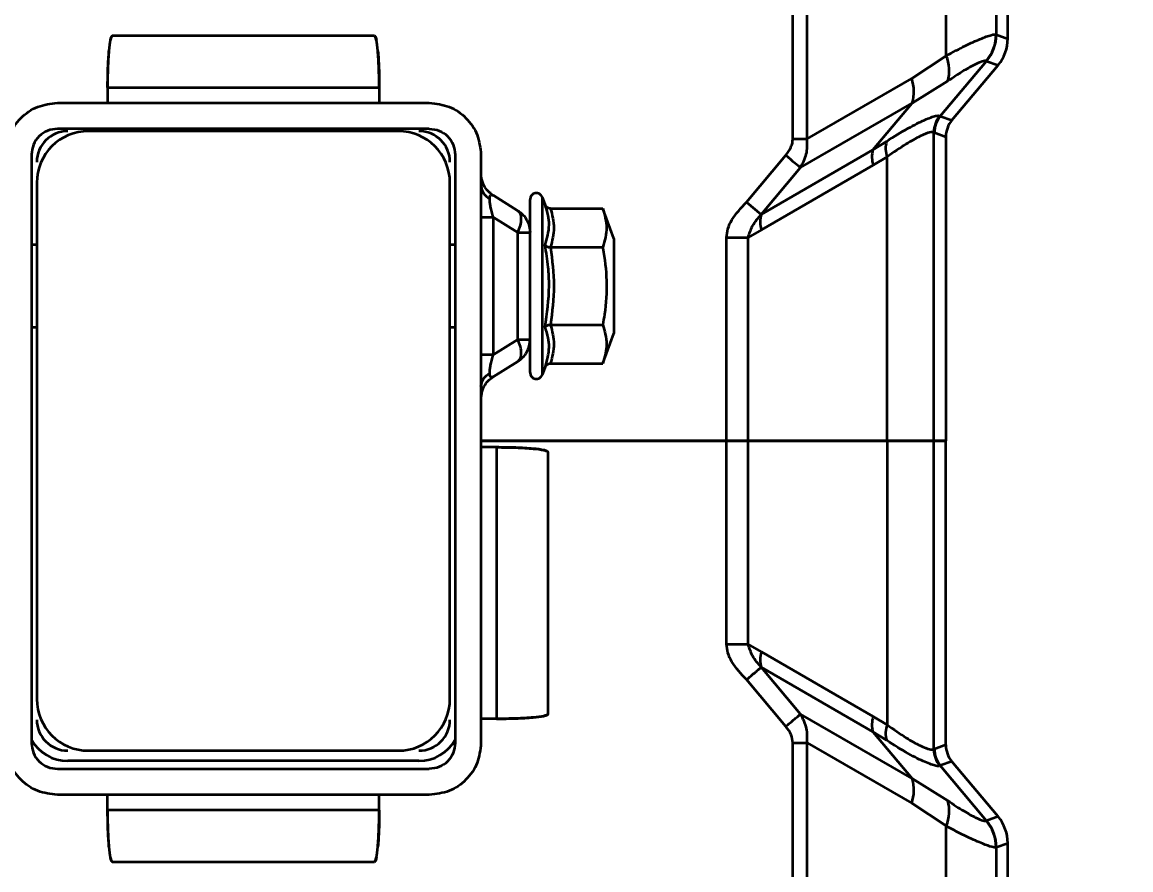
# Model space of a CAD drawing. Header units: millimetres. Extents: x 0 to 420, y 0 to 297.
# Drawn here: x 242.39 to 243.464, y 173.472 to 174.293 of the extents above; entities that cross this region are included whole.
import ezdxf

# ---------------------------------------------------------------- set-up
doc = ezdxf.new("R2010")
doc.units = ezdxf.units.MM
doc.layers.add('尺寸线层', color=150, linetype='Continuous')
doc.styles.add('SLDTEXTSTYLE2', font='TXT', dxfattribs={"width": 0.7})
doc.dimstyles.new('SLDDIMSTYLE0', dxfattribs={"dimtxt": 3.5, "dimasz": 3.302, "dimexe": 0, "dimexo": 0.0625, "dimgap": 0.875, "dimtad": 1, "dimdec": 1, "dimlfac": 100, "dimrnd": 1e-09, "dimzin": 12, "dimdsep": 46, "dimtxsty": 'SLDTEXTSTYLE2', "dimsah": 1, "dimcen": 0.09, "dimadec": 0, "dimazin": 3, "dimtfac": 1, "dimtdec": 3, "dimtofl": 0, "dimtmove": 0, "dimatfit": 3, "dimfxl": 0, "dimfrac": 2, "dimtolj": 1, "dimtzin": 12, "dimarcsym": 0})

# ---------------------------------------------------------------- blocks, each defined once
blk = doc.blocks.new('_D_6')
at = {"layer": '尺寸线层'}
for p, q in [((91.2154, 164.9172), (91.2154, 234.1922)), ((321.3154, 165.1871), (321.3154, 234.1922)), ((321.3154, 233.1922), (91.2154, 233.1922))]:
    blk.add_line(p, q, dxfattribs=at)
for points in [[(91.2154, 233.1922), (94.5174, 232.6842), (94.5174, 233.7002)], [(321.3154, 233.1922), (318.0134, 233.7002), (318.0134, 232.6842)]]:
    blk.add_solid(points, dxfattribs=at)
at = {"layer": '尺寸线层', "insert": (205.1726, 237.704), "char_height": 3.5, "attachment_point": 1, "style": 'SLDTEXTSTYLE2'}
blk.add_mtext('23010', dxfattribs=at)
blk = doc.blocks.new('_D_7')
at = {"layer": '尺寸线层'}
for p, q in [((70.597, 160.4022), (70.597, 246.1922)), ((332.8156, 175.1167), (332.8156, 246.1922)), ((332.8156, 245.1922), (70.597, 245.1922))]:
    blk.add_line(p, q, dxfattribs=at)
for points in [[(70.597, 245.1922), (73.899, 244.6842), (73.899, 245.7002)], [(332.8156, 245.1922), (329.5136, 245.7002), (329.5136, 244.6842)]]:
    blk.add_solid(points, dxfattribs=at)
at = {"layer": '尺寸线层', "insert": (202.8758, 249.704), "char_height": 3.5, "attachment_point": 1, "style": 'SLDTEXTSTYLE2'}
blk.add_mtext('26221.85', dxfattribs=at)
blk = doc.blocks.new('_D_8')
at = {"layer": '尺寸线层'}
blk.add_line((242.897, 185.5595), (232.897, 185.5595), dxfattribs=at)
for points in [[(232.897, 185.5595), (236.199, 185.0515), (236.199, 186.0675)], [(242.897, 185.5595), (239.595, 186.0675), (239.595, 185.0515)]]:
    blk.add_solid(points, dxfattribs=at)
at = {"layer": '尺寸线层', "insert": (234.7253, 190.0713), "char_height": 3.5, "attachment_point": 1, "style": 'SLDTEXTSTYLE2'}
blk.add_mtext('1000', dxfattribs=at)

msp = doc.modelspace()

# ---------------------------------------------------------------- linework, layer by layer
at = {"color": 7, "linetype": 'Continuous', "lineweight": 35}
for p, q in [((243.3445, 174.2771), (243.3445, 174.5476)), ((243.2848, 174.2605), (243.2848, 174.5087)), ((243.3331, 174.5087), (243.3331, 174.2813)), ((243.1364, 174.1801), (243.1364, 174.3926)), ((243.1503, 174.1801), (243.1503, 174.3926)), ((242.7314, 174.2799), (242.4776, 174.2799)), ((242.7314, 174.2799), (242.7315, 174.2799)), ((243.3334, 174.2812), (243.3331, 174.2813)), ((243.3334, 174.2812), (243.3445, 174.2771)), ((243.2515, 174.2385), (243.2848, 174.2605)), ((243.2792, 174.2021), (243.324, 174.2555)), ((243.324, 174.2555), (243.3238, 174.2557)), ((243.324, 174.2555), (243.3352, 174.2515)), ((243.2904, 174.1981), (243.3352, 174.2515)), ((243.1503, 174.1801), (243.2515, 174.2385)), ((243.252, 174.2147), (243.2863, 174.2359)), ((242.473, 174.2299), (242.736, 174.2299)), ((242.473, 174.2299), (242.473, 174.2149)), ((242.736, 174.2299), (242.736, 174.2149)), ((242.7361, 174.2299), (242.7361, 174.2149)), ((242.4245, 174.2149), (242.7845, 174.2149)), ((243.1438, 174.1523), (243.252, 174.2147)), ((243.214, 174.1694), (243.252, 174.2147)), ((243.2788, 174.2024), (243.2792, 174.2021)), ((243.2792, 174.2021), (243.2904, 174.1981)), ((242.7845, 174.1899), (242.4245, 174.1899)), ((242.7545, 174.1876), (242.4545, 174.1876)), ((243.1364, 174.1801), (243.1503, 174.1801)), ((243.2729, 173.8876), (243.2729, 174.1864)), ((243.2734, 174.1861), (243.2729, 174.1864)), ((243.2734, 174.1861), (243.2845, 174.182)), ((243.2845, 174.182), (243.2845, 173.8876)), ((243.1058, 174.1069), (243.214, 174.1694)), ((243.214, 174.1694), (243.2271, 174.1776)), ((242.3995, 174.1649), (242.3995, 173.5949)), ((242.8095, 174.1649), (242.8095, 173.5949)), ((242.8345, 174.1649), (242.8345, 173.5949)), ((243.0916, 174.1188), (243.1296, 174.1642)), ((243.2276, 174.1626), (243.2143, 174.1545)), ((243.2276, 173.8876), (243.2276, 174.1626)), ((243.1058, 174.1069), (243.1438, 174.1523)), ((243.2143, 174.1545), (243.1061, 174.092)), ((242.4045, 174.1376), (242.4045, 173.6376)), ((242.8045, 173.6376), (242.8045, 174.1376)), ((242.836, 174.1376), (242.8347, 174.1438)), ((242.837, 174.1359), (242.8352, 174.1407)), ((242.8455, 174.1259), (242.8438, 174.1273)), ((242.8457, 174.1255), (242.8463, 174.1255)), ((242.8463, 174.1255), (242.8703, 174.1105)), ((242.882, 174.0903), (242.882, 174.1214)), ((242.8965, 174.1167), (242.894, 174.1235)), ((242.894, 173.9517), (242.894, 174.1235)), ((243.0916, 174.1188), (243.1058, 174.1069)), ((242.9017, 174.1127), (242.9524, 174.1127)), ((242.963, 174.0836), (242.9524, 174.1127)), ((242.8463, 174.1043), (242.8463, 173.9709)), ((242.8463, 174.1043), (242.8703, 174.0893)), ((242.8703, 173.9858), (242.8703, 174.0893)), ((242.8703, 174.0893), (242.882, 174.0893)), ((242.882, 173.9858), (242.882, 174.0893)), ((242.963, 174.0836), (242.963, 173.9916)), ((243.0723, 174.0846), (243.0932, 174.0846)), ((243.0723, 173.8876), (243.0723, 174.0846)), ((243.1061, 174.092), (243.0932, 174.0846)), ((243.0932, 173.8876), (243.0932, 174.0846)), ((242.4045, 174.0776), (242.3995, 174.0776)), ((242.8095, 174.0776), (242.8045, 174.0776)), ((242.9017, 174.0751), (242.9524, 174.0751)), ((242.9017, 174.0001), (242.9524, 174.0001)), ((242.3995, 173.9976), (242.4045, 173.9976)), ((242.8045, 173.9976), (242.8095, 173.9976)), ((242.9524, 173.9626), (242.963, 173.9916)), ((242.8463, 173.9709), (242.8703, 173.9858)), ((242.8703, 173.9858), (242.882, 173.9858)), ((242.882, 173.9538), (242.882, 173.9858)), ((242.8463, 173.9497), (242.8703, 173.9646)), ((242.894, 173.9517), (242.8965, 173.9585)), ((242.9017, 173.9626), (242.9524, 173.9626)), ((242.8351, 173.9354), (242.8345, 173.9285)), ((242.8347, 173.9314), (242.836, 173.9376)), ((242.8349, 173.9314), (242.8352, 173.9337)), ((242.8352, 173.9345), (242.837, 173.9393)), ((242.8345, 173.8876), (243.0723, 173.8876)), ((243.0723, 173.8876), (242.8345, 173.8876)), ((242.8495, 173.8814), (242.8345, 173.8814)), ((242.8495, 173.8814), (242.8495, 173.6184)), ((243.0932, 173.8876), (243.0723, 173.8876)), ((243.0723, 173.6906), (243.0723, 173.8876)), ((243.0723, 173.8876), (243.0932, 173.8876)), ((243.2276, 173.8876), (243.0932, 173.8876)), ((243.0932, 173.6906), (243.0932, 173.8876)), ((243.0932, 173.8876), (243.2276, 173.8876)), ((243.2729, 173.8876), (243.2276, 173.8876)), ((243.2276, 173.8876), (243.2276, 173.6126)), ((243.2276, 173.8876), (243.2729, 173.8876)), ((243.2845, 173.8876), (243.2729, 173.8876)), ((243.2729, 173.5888), (243.2729, 173.8876)), ((243.2729, 173.8876), (243.2845, 173.8876)), ((243.2845, 173.5932), (243.2845, 173.8876)), ((242.8995, 173.623), (242.8995, 173.8768)), ((243.0723, 173.6906), (243.0932, 173.6906)), ((243.1061, 173.6832), (243.0932, 173.6906)), ((243.2143, 173.6207), (243.1061, 173.6832)), ((243.1438, 173.623), (243.1058, 173.6683)), ((243.1058, 173.6683), (243.214, 173.6058)), ((243.1296, 173.611), (243.0916, 173.6564)), ((243.252, 173.5605), (243.1438, 173.623)), ((242.8495, 173.6184), (242.8345, 173.6184)), ((243.2276, 173.6126), (243.2143, 173.6207)), ((243.214, 173.6058), (243.252, 173.5605)), ((243.2271, 173.5976), (243.214, 173.6058)), ((243.1364, 173.3826), (243.1364, 173.5951)), ((243.1364, 173.5951), (243.1503, 173.5951)), ((243.1503, 173.5951), (243.2515, 173.5367)), ((243.1503, 173.3826), (243.1503, 173.5951)), ((243.2845, 173.5932), (243.2734, 173.5891)), ((242.4545, 173.5876), (242.7545, 173.5876)), ((243.2729, 173.5888), (243.2734, 173.5891)), ((242.4245, 173.5699), (242.7845, 173.5699)), ((242.7745, 173.5776), (242.4345, 173.5776)), ((243.2792, 173.5731), (243.2788, 173.5728)), ((243.2904, 173.5772), (243.2792, 173.5731)), ((243.324, 173.5197), (243.2792, 173.5731)), ((243.3352, 173.5237), (243.2904, 173.5772)), ((243.252, 173.5605), (243.2863, 173.5393)), ((242.7845, 173.5449), (242.4245, 173.5449)), ((242.473, 173.5299), (242.473, 173.5449)), ((242.736, 173.5299), (242.736, 173.5449)), ((242.7361, 173.5299), (242.7361, 173.5449)), ((243.2848, 173.5147), (243.2515, 173.5367)), ((242.736, 173.5299), (242.473, 173.5299)), ((243.2848, 173.2665), (243.2848, 173.5147)), ((243.3238, 173.5195), (243.324, 173.5197)), ((243.3352, 173.5237), (243.324, 173.5197)), ((243.3334, 173.494), (243.3331, 173.4939)), ((243.3331, 173.4939), (243.3331, 173.2665)), ((243.3334, 173.494), (243.3445, 173.4981)), ((243.3445, 173.2276), (243.3445, 173.4981)), ((242.4776, 173.4799), (242.7314, 173.4799)), ((242.7315, 173.4799), (242.7314, 173.4799))]:
    msp.add_line(p, q, dxfattribs=at)
at = {"color": 7, "linetype": 'Continuous', "lineweight": 35, "flags": 128}
msp.add_lwpolyline([(243.1296, 174.1642), (243.1319, 174.1623), (243.1341, 174.1604), (243.1362, 174.1586), (243.1382, 174.157), (243.14, 174.1555), (243.1415, 174.1542), (243.1428, 174.1531), (243.1438, 174.1523)], dxfattribs=at)
at = {"color": 7, "linetype": 'Continuous', "lineweight": 35}
for centre, radius, start, end in [((243.2931, 174.2814), 0.0401, 320.0076, 359.8731), ((243.2933, 174.2812), 0.0401, 320.0586, 359.9414), ((243.2525, 174.2462), 0.0354, 343.0377, 23.8627), ((243.2135, 174.2258), 0.0401, 343.9657, 18.5164), ((243.2979, 174.1863), 0.025, 139.9679, 179.8339), ((243.2984, 174.186), 0.025, 140.0586, 179.9414), ((242.4545, 174.1376), 0.05, 90, 180), ((242.4345, 174.1576), 0.03, 90, 180), ((242.7545, 174.1376), 0.05, 0, 90), ((242.7745, 174.1576), 0.03, 0, 90), ((243.2381, 174.1625), 0.0251, 163.9657, 198.5164), ((243.2502, 174.1709), 0.024, 163.7993, 200.3661), ((242.8882, 174.1214), 0.00619, 20, 180), ((243.1299, 174.1), 0.0251, 163.9657, 198.5164), ((242.8882, 173.9538), 0.00619, 180, 340), ((243.1299, 173.6752), 0.0251, 161.4836, 196.0343), ((242.4545, 173.6376), 0.05, 180, 270), ((242.7545, 173.6376), 0.05, 270, 0), ((242.4345, 173.6176), 0.03, 180, 270), ((242.7745, 173.6176), 0.03, 270, 0), ((243.2381, 173.6127), 0.0251, 161.4836, 196.0343), ((243.2502, 173.6043), 0.024, 159.6339, 196.2007), ((242.4345, 173.6176), 0.04, 208.955, 270), ((242.7745, 173.6176), 0.04, 270, 331.045), ((243.2979, 173.5889), 0.025, 180.1661, 220.0321), ((243.2984, 173.5892), 0.025, 180.0586, 219.9414), ((243.2135, 173.5494), 0.0401, 341.4836, 16.0343), ((243.2525, 173.529), 0.0354, 336.1372, 16.9623), ((243.2931, 173.4938), 0.0401, 0.1269, 39.9924), ((243.2933, 173.494), 0.0401, 0.0586, 39.9414)]:
    msp.add_arc(centre, radius, start, end, dxfattribs=at)
for centre, major_axis, start_param, end_param in [((243.3045, 174.2772), (0.0376, -0.0137), 5.934618, 6.631752), ((243.3095, 174.182), (0.0235, -0.0086), 2.793026, 3.49016), ((243.3095, 173.5932), (0.0235, 0.0086), 2.793026, 3.49016), ((243.3045, 173.498), (-0.0376, -0.0137), 2.793026, 3.49016)]:
    msp.add_ellipse(centre, major_axis=major_axis, ratio=0.998448, start_param=start_param, end_param=end_param, dxfattribs=at)
for points, knots in [([(242.4776, 174.2799), (242.4772, 174.2796), (242.4765, 174.2791), (242.4754, 174.2747), (242.4744, 174.2675), (242.4737, 174.2576), (242.4731, 174.246), (242.473, 174.2363), (242.473, 174.2299)], [0, 0, 0, 0, 0.157309, 0.270586, 0.50035, 0.630794, 0.757716, 1, 1, 1, 1]), ([(242.4758, 174.2755), (242.476, 174.2766), (242.4766, 174.2792), (242.4773, 174.2796), (242.4777, 174.2799)], [0, 0, 0, 0, 0.418606, 1, 1, 1, 1]), ([(242.736, 174.2299), (242.7359, 174.2363), (242.7358, 174.246), (242.7352, 174.2576), (242.7345, 174.2675), (242.7335, 174.2747), (242.7324, 174.2791), (242.7317, 174.2796), (242.7314, 174.2799)], [0, 0, 0, 0, 0.242279, 0.369203, 0.49965, 0.729414, 0.842683, 1, 1, 1, 1]), ([(242.7315, 174.2799), (242.7318, 174.2796), (242.7325, 174.2792), (242.7331, 174.2766), (242.7334, 174.2755)], [0, 0, 0, 0, 0.581362, 1, 1, 1, 1]), ([(243.2848, 174.2605), (243.2912, 174.2639), (243.3038, 174.2707), (243.3187, 174.2773), (243.3296, 174.2813), (243.332, 174.2813), (243.3331, 174.2813)], [0, 0, 0, 0, 0.245129, 0.480308, 0.739086, 1, 1, 1, 1]), ([(242.4731, 174.2299), (242.4731, 174.2363), (242.4732, 174.246), (242.4738, 174.2577), (242.4742, 174.2627), (242.4744, 174.2653)], [0, 0, 0, 0, 0.484898, 0.738922, 1, 1, 1, 1]), ([(242.7347, 174.2653), (242.7349, 174.2627), (242.7353, 174.2577), (242.7359, 174.246), (242.736, 174.2363), (242.7361, 174.2299)], [0, 0, 0, 0, 0.261071, 0.515092, 1, 1, 1, 1]), ([(243.3238, 174.2557), (243.3228, 174.2557), (243.3209, 174.2558), (243.3124, 174.252), (243.3009, 174.2457), (243.2912, 174.2392), (243.2863, 174.2359)], [0, 0, 0, 0, 0.267138, 0.52122, 0.755952, 1, 1, 1, 1]), ([(243.2271, 174.1776), (243.2343, 174.1822), (243.2484, 174.191), (243.2646, 174.1989), (243.2755, 174.203), (243.2777, 174.2026), (243.2788, 174.2024)], [0, 0, 0, 0, 0.264309, 0.514931, 0.766931, 1, 1, 1, 1]), ([(243.1296, 174.1642), (243.1314, 174.1666), (243.1341, 174.1703), (243.1361, 174.1759), (243.1363, 174.1788), (243.1364, 174.1801)], [0, 0, 0, 0, 0.51551, 0.767405, 1, 1, 1, 1]), ([(243.1438, 174.1523), (243.1461, 174.1565), (243.1507, 174.165), (243.1505, 174.175), (243.1503, 174.1801)], [0, 0, 0, 0, 0.492397, 1, 1, 1, 1]), ([(243.2729, 174.1864), (243.2719, 174.1866), (243.2699, 174.1871), (243.2603, 174.1831), (243.2462, 174.1756), (243.2339, 174.167), (243.2276, 174.1626)], [0, 0, 0, 0, 0.24021, 0.485805, 0.736712, 1, 1, 1, 1]), ([(242.8345, 174.1349), (242.835, 174.1321), (242.8359, 174.127), (242.8408, 174.1233), (242.843, 174.1217)], [0, 0, 0, 0, 0.559996, 1, 1, 1, 1]), ([(242.8439, 174.1275), (242.843, 174.1281), (242.8405, 174.1301), (242.8382, 174.1331), (242.8373, 174.1355), (242.8371, 174.1359)], [0, 0, 0, 0, 0.294463, 0.87052, 1, 1, 1, 1]), ([(242.843, 174.1217), (242.843, 174.1226), (242.8431, 174.1244), (242.8439, 174.1262), (242.845, 174.1258), (242.8457, 174.1255)], [0, 0, 0, 0, 0.243902, 0.508229, 1, 1, 1, 1]), ([(242.8463, 174.1043), (242.8454, 174.1077), (242.8441, 174.1125), (242.8431, 174.1185), (242.843, 174.1207), (242.843, 174.1217)], [0, 0, 0, 0, 0.551614, 0.784825, 1, 1, 1, 1]), ([(242.8965, 174.0772), (242.8984, 174.0836), (242.9012, 174.0931), (242.8998, 174.1065), (242.8977, 174.1131), (242.8965, 174.1167)], [0, 0, 0, 0, 0.499729, 0.72853, 1, 1, 1, 1]), ([(242.9017, 174.1127), (242.9011, 174.1127), (242.9, 174.1128), (242.8985, 174.1137), (242.8973, 174.115), (242.8967, 174.1161), (242.8965, 174.1167), (242.8965, 174.1167)], [0, 0, 0, 0, 0.23614, 0.471311, 0.732321, 0.993287, 1, 1, 1, 1]), ([(243.0723, 174.0846), (243.0726, 174.0874), (243.0732, 174.0934), (243.0791, 174.1057), (243.0864, 174.1134), (243.0916, 174.1188)], [0, 0, 0, 0, 0.211639, 0.442849, 1, 1, 1, 1]), ([(242.9524, 174.1127), (242.9542, 174.1065), (242.9579, 174.094), (242.9543, 174.0815), (242.9524, 174.0751)], [0, 0, 0, 0, 0.491212, 1, 1, 1, 1]), ([(243.0932, 174.0846), (243.0944, 174.0884), (243.097, 174.0967), (243.1027, 174.1034), (243.1058, 174.1069)], [0, 0, 0, 0, 0.462726, 1, 1, 1, 1]), ([(242.8965, 173.998), (242.8984, 174.0112), (242.9012, 174.0304), (242.8998, 174.057), (242.8977, 174.0701), (242.8965, 174.0772)], [0, 0, 0, 0, 0.500435, 0.728855, 1, 1, 1, 1]), ([(242.8965, 174.0772), (242.8965, 174.0772), (242.8967, 174.0769), (242.8973, 174.0763), (242.8985, 174.0757), (242.9, 174.0752), (242.9011, 174.0752), (242.9017, 174.0751)], [0, 0, 0, 0, 0.006713, 0.267679, 0.528689, 0.76386, 1, 1, 1, 1]), ([(242.9017, 174.0751), (242.9034, 174.0626), (242.9068, 174.0376), (242.9034, 174.0126), (242.9017, 174.0001)], [0, 0, 0, 0, 0.499238, 1, 1, 1, 1]), ([(242.9524, 174.0751), (242.9525, 174.0749), (242.9544, 174.0642), (242.957, 174.0424), (242.9554, 174.0174), (242.953, 174.0034), (242.9524, 174.0001)], [0, 0, 0, 0, 0.009604, 0.432631, 0.866873, 1, 1, 1, 1]), ([(242.8965, 173.998), (242.8965, 173.9981), (242.8967, 173.9983), (242.8973, 173.9989), (242.8985, 173.9995), (242.9, 174), (242.9011, 174), (242.9017, 174.0001)], [0, 0, 0, 0, 0.006713, 0.267679, 0.528689, 0.76386, 1, 1, 1, 1]), ([(242.8965, 173.9585), (242.8984, 173.9652), (242.9012, 173.9749), (242.8998, 173.9881), (242.8977, 173.9945), (242.8965, 173.998)], [0, 0, 0, 0, 0.4997294, 0.7285298, 1, 1, 1, 1]), ([(242.9524, 174.0001), (242.9542, 173.9939), (242.9579, 173.9814), (242.9543, 173.9689), (242.9524, 173.9626)], [0, 0, 0, 0, 0.4912125, 1, 1, 1, 1]), ([(242.843, 173.9535), (242.843, 173.9545), (242.8431, 173.9567), (242.8441, 173.9627), (242.8454, 173.9675), (242.8463, 173.9709)], [0, 0, 0, 0, 0.2151838, 0.4483868, 1, 1, 1, 1]), ([(242.8965, 173.9585), (242.8965, 173.9585), (242.8967, 173.9591), (242.8973, 173.9602), (242.8985, 173.9615), (242.9, 173.9624), (242.9011, 173.9625), (242.9017, 173.9626)], [0, 0, 0, 0, 0.006713, 0.267679, 0.528689, 0.76386, 1, 1, 1, 1]), ([(242.8345, 173.9402), (242.835, 173.9431), (242.8359, 173.9481), (242.8408, 173.9518), (242.843, 173.9535)], [0, 0, 0, 0, 0.559996, 1, 1, 1, 1]), ([(242.8355, 173.9352), (242.8361, 173.937), (242.8374, 173.9408), (242.8412, 173.9459), (242.8446, 173.9484), (242.8463, 173.9497)], [0, 0, 0, 0, 0.315477, 0.657739, 1, 1, 1, 1]), ([(242.8463, 173.9497), (242.8454, 173.9493), (242.8441, 173.9488), (242.8431, 173.9508), (242.843, 173.9526), (242.843, 173.9535)], [0, 0, 0, 0, 0.551614, 0.784825, 1, 1, 1, 1]), ([(242.8495, 173.8814), (242.8559, 173.8813), (242.8656, 173.8812), (242.8772, 173.8807), (242.8872, 173.8799), (242.8943, 173.879), (242.8987, 173.8778), (242.8992, 173.8772), (242.8995, 173.8768)], [0, 0, 0, 0, 0.242279, 0.369202, 0.49965, 0.729414, 0.842683, 1, 1, 1, 1]), ([(242.8995, 173.8768), (242.8992, 173.8772), (242.8987, 173.8778), (242.8943, 173.879), (242.8872, 173.8799), (242.8772, 173.8807), (242.8656, 173.8812), (242.8559, 173.8813), (242.8495, 173.8814)], [0, 0, 0, 0, 0.157309, 0.270586, 0.50035, 0.630794, 0.757716, 1, 1, 1, 1]), ([(243.0916, 173.6564), (243.0864, 173.6618), (243.0791, 173.6695), (243.0732, 173.6818), (243.0726, 173.6878), (243.0723, 173.6906)], [0, 0, 0, 0, 0.554868, 0.787217, 1, 1, 1, 1]), ([(243.1058, 173.6683), (243.1027, 173.6718), (243.097, 173.6785), (243.0944, 173.6868), (243.0932, 173.6906)], [0, 0, 0, 0, 0.537276, 1, 1, 1, 1]), ([(243.0916, 173.6564), (243.0931, 173.6576), (243.0961, 173.6602), (243.1003, 173.6637), (243.1037, 173.6666), (243.1051, 173.6677), (243.1058, 173.6683)], [0, 0, 0, 0, 0.244437, 0.5, 0.755563, 1, 1, 1, 1]), ([(242.8995, 173.623), (242.8992, 173.6226), (242.8987, 173.622), (242.8943, 173.6208), (242.8872, 173.6199), (242.8772, 173.6191), (242.8656, 173.6186), (242.8559, 173.6185), (242.8495, 173.6184)], [0, 0, 0, 0, 0.157309, 0.270586, 0.50035, 0.630794, 0.757716, 1, 1, 1, 1]), ([(242.8495, 173.6184), (242.8559, 173.6185), (242.8656, 173.6186), (242.8772, 173.6191), (242.8872, 173.6199), (242.8943, 173.6208), (242.8987, 173.622), (242.8992, 173.6226), (242.8995, 173.623)], [0, 0, 0, 0, 0.242279, 0.369202, 0.49965, 0.729414, 0.842683, 1, 1, 1, 1]), ([(243.1296, 173.611), (243.1311, 173.6123), (243.1341, 173.6148), (243.1383, 173.6183), (243.1418, 173.6212), (243.1432, 173.6224), (243.1438, 173.623)], [0, 0, 0, 0, 0.244438, 0.500001, 0.755563, 1, 1, 1, 1]), ([(243.1503, 173.5951), (243.1505, 173.5998), (243.1508, 173.6098), (243.1463, 173.6184), (243.1438, 173.623)], [0, 0, 0, 0, 0.4733, 1, 1, 1, 1]), ([(243.2276, 173.6126), (243.234, 173.6082), (243.2462, 173.5996), (243.2602, 173.5921), (243.2699, 173.5882), (243.2719, 173.5886), (243.2729, 173.5888)], [0, 0, 0, 0, 0.267515, 0.511254, 0.753073, 1, 1, 1, 1]), ([(243.1364, 173.5951), (243.136, 173.5977), (243.1352, 173.6036), (243.1316, 173.6084), (243.1296, 173.611)], [0, 0, 0, 0, 0.448587, 1, 1, 1, 1]), ([(243.2788, 173.5728), (243.2778, 173.5726), (243.2757, 173.5722), (243.265, 173.5761), (243.2487, 173.584), (243.2344, 173.593), (243.2271, 173.5976)], [0, 0, 0, 0, 0.223119, 0.475931, 0.731471, 1, 1, 1, 1]), ([(243.2863, 173.5393), (243.2917, 173.5357), (243.3023, 173.5286), (243.3137, 173.5226), (243.3213, 173.5193), (243.3229, 173.5195), (243.3238, 173.5195)], [0, 0, 0, 0, 0.270175, 0.525289, 0.759332, 1, 1, 1, 1]), ([(242.473, 173.5299), (242.473, 173.5235), (242.4731, 173.5138), (242.4737, 173.5022), (242.4744, 173.4922), (242.4754, 173.4851), (242.4765, 173.4807), (242.4772, 173.4802), (242.4776, 173.4799)], [0, 0, 0, 0, 0.242279, 0.369203, 0.49965, 0.729414, 0.842683, 1, 1, 1, 1]), ([(242.4744, 173.4945), (242.4742, 173.4971), (242.4738, 173.5021), (242.4732, 173.5138), (242.4731, 173.5235), (242.4731, 173.5299)], [0, 0, 0, 0, 0.261071, 0.515092, 1, 1, 1, 1]), ([(242.7314, 173.4799), (242.7317, 173.4802), (242.7324, 173.4807), (242.7335, 173.4851), (242.7345, 173.4922), (242.7352, 173.5022), (242.7358, 173.5138), (242.7359, 173.5235), (242.736, 173.5299)], [0, 0, 0, 0, 0.157309, 0.270586, 0.50035, 0.630794, 0.757716, 1, 1, 1, 1]), ([(242.7361, 173.5299), (242.736, 173.5235), (242.7359, 173.5138), (242.7353, 173.5021), (242.7349, 173.4971), (242.7347, 173.4945)], [0, 0, 0, 0, 0.484898, 0.738922, 1, 1, 1, 1]), ([(243.3331, 173.4939), (243.3321, 173.4938), (243.3301, 173.4938), (243.3203, 173.4973), (243.3056, 173.5036), (243.2919, 173.5109), (243.2848, 173.5147)], [0, 0, 0, 0, 0.239453, 0.47313, 0.728792, 1, 1, 1, 1]), ([(242.4777, 173.4799), (242.4773, 173.4801), (242.4766, 173.4806), (242.476, 173.4832), (242.4758, 173.4843)], [0, 0, 0, 0, 0.581362, 1, 1, 1, 1]), ([(242.7333, 173.4843), (242.7331, 173.4832), (242.7325, 173.4806), (242.7318, 173.4801), (242.7315, 173.4799)], [0, 0, 0, 0, 0.418606, 1, 1, 1, 1])]:
    msp.add_open_spline(points, degree=3, knots=knots, dxfattribs=at)
for points in [[(242.3745, 174.1649), (242.3753, 174.1714), (242.3768, 174.1845), (242.3883, 174.2011), (242.4049, 174.2126), (242.418, 174.2141), (242.4245, 174.2149)], [(242.7845, 174.2149), (242.7911, 174.2141), (242.8042, 174.2126), (242.8207, 174.2011), (242.8323, 174.1845), (242.8338, 174.1714), (242.8345, 174.1649)], [(242.4245, 174.1899), (242.4212, 174.1895), (242.4147, 174.1888), (242.4064, 174.183), (242.4006, 174.1747), (242.3999, 174.1682), (242.3995, 174.1649)], [(242.7845, 174.1899), (242.7878, 174.1895), (242.7943, 174.1888), (242.8026, 174.183), (242.8084, 174.1747), (242.8091, 174.1682), (242.8095, 174.1649)], [(242.8703, 174.0893), (242.8712, 174.0917), (242.8731, 174.0964), (242.8738, 174.1028), (242.8731, 174.1079), (242.8712, 174.1097), (242.8703, 174.1105)], [(242.8703, 174.1105), (242.872, 174.1093), (242.8754, 174.1068), (242.8791, 174.1016), (242.8816, 174.0957), (242.8819, 174.0914), (242.882, 174.0893)], [(242.9017, 174.1127), (242.9034, 174.1064), (242.9068, 174.0939), (242.9034, 174.0814), (242.9017, 174.0751)], [(242.8345, 174.1043), (242.8347, 174.1043), (242.835, 174.1043), (242.8374, 174.1043), (242.8411, 174.1043), (242.8446, 174.1043), (242.8463, 174.1043)], [(242.9017, 174.0001), (242.9034, 173.9938), (242.9068, 173.9813), (242.9034, 173.9688), (242.9017, 173.9626)], [(242.8703, 173.9646), (242.8712, 173.9655), (242.8731, 173.9673), (242.8738, 173.9724), (242.8731, 173.9787), (242.8712, 173.9835), (242.8703, 173.9858)], [(242.8703, 173.9646), (242.872, 173.9659), (242.8754, 173.9684), (242.8791, 173.9736), (242.8816, 173.9795), (242.8819, 173.9837), (242.882, 173.9858)], [(242.8463, 173.9709), (242.8446, 173.9709), (242.8411, 173.9709), (242.8374, 173.9709), (242.835, 173.9709), (242.8347, 173.9709), (242.8345, 173.9709)], [(242.4245, 173.5449), (242.418, 173.5456), (242.4049, 173.5471), (242.3883, 173.5587), (242.3768, 173.5752), (242.3753, 173.5883), (242.3745, 173.5949)], [(242.3995, 173.5949), (242.3999, 173.5916), (242.4006, 173.5851), (242.4064, 173.5768), (242.4147, 173.571), (242.4212, 173.5703), (242.4245, 173.5699)], [(242.8345, 173.5949), (242.8338, 173.5883), (242.8323, 173.5752), (242.8207, 173.5587), (242.8042, 173.5471), (242.7911, 173.5456), (242.7845, 173.5449)], [(242.8095, 173.5949), (242.8091, 173.5916), (242.8084, 173.5851), (242.8026, 173.5768), (242.7943, 173.571), (242.7878, 173.5703), (242.7845, 173.5699)]]:
    msp.add_open_spline(points, degree=3, dxfattribs=at)

# ---------------------------------------------------------------- dimensions: what is measured, and where the dimension line sits
at = {"layer": '尺寸线层'}
for base, p1, p2, picture, middle in [((70.597, 245.1922), (332.8156, 175.1167), (70.597, 160.4022), '_D_7', (209.0129, 245.1922)), ((91.2154, 233.1922), (321.3154, 165.1871), (91.2154, 164.9172), '_D_6', (209.0129, 233.1922)), ((232.897, 185.5595), (242.897, 174.5909), (232.897, 174.2722), '_D_8', (237.7976, 185.5595))]:
    dim = msp.add_linear_dim(base=base, p1=p1, p2=p2, angle=0, dimstyle='SLDDIMSTYLE0', dxfattribs=at)
    dim.commit()
    dim.dimension.update_dxf_attribs({"geometry": picture, "text_midpoint": middle, "dimtype": 160})

doc.saveas('drawing.dxf')
